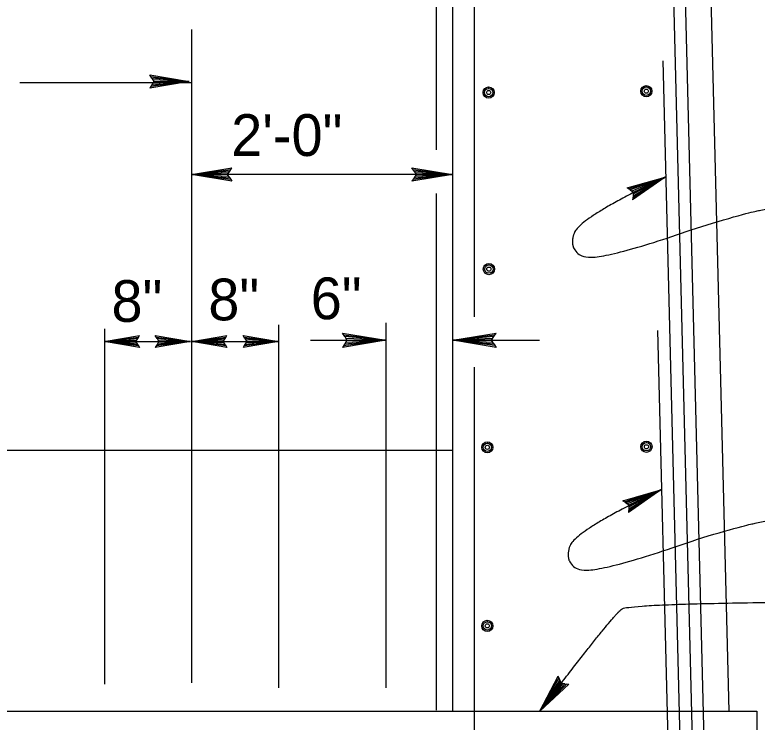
# Model space of a CAD drawing. Extents: x 0 to 2.83, y 0 to 1.83.
# Drawn here: x 2.3223 to 2.5297, y 0.5304 to 0.728 of the extents above; entities that cross this region are included whole.
import ezdxf

# ---------------------------------------------------------------- set-up
doc = ezdxf.new("R2010")
doc.units = 0
for name, color, linetype in [('212 Leaders and Dim Lines', 7, 'Continuous'), ('213 Rebar', 7, 'Continuous'), ('234 Existing Wood', 7, 'Continuous'), ('240 Concrete', 7, 'Continuous'), ('257 Ground Line', 7, 'Continuous')]:
    doc.layers.add(name, color=color, linetype=linetype)

msp = doc.modelspace()

# ---------------------------------------------------------------- linework, layer by layer
at = {"layer": '212 Leaders and Dim Lines'}
for p, q in [((2.3606059823060463, 0.710347430685895), (2.3600434823060463, 0.7112597570747838)), ((2.3600434823060463, 0.7112597570747838), (2.370980982332538, 0.7094342362414505)), ((2.370980982332538, 0.7094342362414505), (2.3600434823060463, 0.7076069792705143)), ((2.3603247323060463, 0.7108040279081173), (2.370980982332538, 0.7094342362414505)), ((2.370980982332538, 0.7094342362414505), (2.3603247323060463, 0.7080644445747839)), ((2.370980982332538, 0.7094342362414505), (2.3606059823060463, 0.710347430685895)), ((2.3606059823060463, 0.710347430685895), (2.3611684823060464, 0.7094342362414505)), ((2.3606059823060463, 0.7085201737414505), (2.370980982332538, 0.7094342362414505)), ((2.3611684823060464, 0.7094342362414505), (2.3606059823060463, 0.7085201737414505)), ((2.370980982332538, 0.7094342362414505), (2.3608872323060464, 0.7098908334636728)), ((2.3608872323060464, 0.7089776390192283), (2.370980982332538, 0.7094342362414505)), ((2.3611684823060464, 0.7094342362414505), (2.370980982332538, 0.7094342362414505)), ((2.3236624985588477, 0.7091764929909157), (2.37161161636199, 0.7091764929909157)), ((2.3606059823060463, 0.7085201737414505), (2.3600434823060463, 0.7076069792705143)), ((2.371612099704182, 0.6834663510650112), (2.382898558090499, 0.6853517677581696)), ((2.371612099704182, 0.6834663510650112), (2.382607759479388, 0.684880413591503)), ((2.3823178289238323, 0.6844099274803919), (2.371612099704182, 0.6834663510650112)), ((2.3817379678127213, 0.6834663510650112), (2.3823178289238323, 0.6844099274803919)), ((2.3823178289238323, 0.6844099274803919), (2.382898558090499, 0.6853517677581696)), ((2.4338230374690997, 0.6844081913692807), (2.4332423083024333, 0.6853500316470584)), ((2.4332423083024333, 0.6853500316470584), (2.444528766662258, 0.6834663510650112)), ((2.433533106913544, 0.6848786774803918), (2.444528766662258, 0.6834663510650112)), ((2.444528766662258, 0.6834663510650112), (2.4338230374690997, 0.6844081913692807)), ((2.4338230374690997, 0.6844081913692807), (2.4344028985802106, 0.6834663510650112)), ((2.3820278983682766, 0.6839377052581695), (2.371612099704182, 0.6834663510650112)), ((2.444528766662258, 0.6834663510650112), (2.371612099704182, 0.6834663510650112)), ((2.3817379678127213, 0.6834663510650112), (2.371612099704182, 0.6834663510650112)), ((2.382898558090499, 0.6815826705094556), (2.371612099704182, 0.6834663510650112)), ((2.371612099704182, 0.6834663510650112), (2.3823178289238323, 0.6825245107872334)), ((2.382607759479388, 0.6820540246761223), (2.371612099704182, 0.6834663510650112)), ((2.371612099704182, 0.6834663510650112), (2.3820278983682766, 0.6829958649539001)), ((2.3823178289238323, 0.6825245107872334), (2.3817379678127213, 0.6834663510650112)), ((2.3823178289238323, 0.6825245107872334), (2.382898558090499, 0.6815826705094556)), ((2.444528766662258, 0.6834663510650112), (2.4332423083024333, 0.6815809343983446)), ((2.4338230374690997, 0.6825227746761223), (2.4332423083024333, 0.6815809343983446)), ((2.444528766662258, 0.6834663510650112), (2.433533106913544, 0.6820522885650112)), ((2.4338230374690997, 0.6825227746761223), (2.444528766662258, 0.6834663510650112)), ((2.4344028985802106, 0.6834663510650112), (2.4338230374690997, 0.6825227746761223)), ((2.444528766662258, 0.6834663510650112), (2.4341129680246554, 0.683936837202614)), ((2.4341129680246554, 0.6829949968983445), (2.444528766662258, 0.6834663510650112)), ((2.4344028985802106, 0.6834663510650112), (2.444528766662258, 0.6834663510650112)), ((2.49333389930333, 0.6797033387090415), (2.5040052994120097, 0.6827170826615022)), ((2.4937830268289485, 0.6794103079020899), (2.5040052994120097, 0.6827170826615022)), ((2.5040052994120097, 0.6827170826615022), (2.4942317841321975, 0.6791180622314794)), ((2.5040052994120097, 0.6827170826615022), (2.4946809116313244, 0.6788250314245278)), ((2.5040052994120097, 0.6827170826615022), (2.494891827937915, 0.6763994555519103)), ((2.5040052994120097, 0.6827170826615022), (2.494951473318133, 0.6769323955408643)), ((2.4950111186718593, 0.6774653355033265), (2.5040052994120097, 0.6827170826615022)), ((2.4950703938032164, 0.6779990606286219), (2.5040052994120097, 0.6827170826615022)), ((2.4951300391569426, 0.6785320006175759), (2.5040052994120097, 0.6827170826615022)), ((2.4942317841321975, 0.6791180622314794), (2.49333389930333, 0.6797033387090415)), ((2.4942317841321975, 0.6791180622314794), (2.4951300391569426, 0.6785320006175759)), ((2.4951300391569426, 0.6785320006175759), (2.4950111186718593, 0.6774653355033265)), ((2.4950111186718593, 0.6774653355033265), (2.494891827937915, 0.6763994555519103)), ((2.39591852342126, 0.6414703327238108), (2.39591852342126, 0.5400729556095564)), ((2.425900541131321, 0.6419827591614871), (2.425900541131321, 0.5400729556095564)), ((2.3473056760400874, 0.6402815395814471), (2.3473056760400874, 0.5410443097762231)), ((2.414462173049274, 0.6381401122519523), (2.4138432494381625, 0.6391461886408413)), ((2.4138432494381625, 0.6391461886408413), (2.425900541131321, 0.637133167807508)), ((2.444687781766377, 0.637133167807508), (2.456745073486027, 0.6391470566963968)), ((2.456126149874916, 0.6381401122519523), (2.456745073486027, 0.6391470566963968)), ((2.347273897873835, 0.6367783130438228), (2.3571176478738347, 0.6384228442805769)), ((2.347273897873835, 0.6367783130438228), (2.356864522879133, 0.6380119068017704)), ((2.3566113978844316, 0.637600969296472), (2.347273897873835, 0.6367783130438228)), ((2.3563582728632375, 0.6371892505491212), (2.347273897873835, 0.6367783130438228)), ((2.347273897873835, 0.6367783130438228), (2.371359835479802, 0.6367783130438228)), ((2.356105147868536, 0.6367783130438228), (2.347273897873835, 0.6367783130438228)), ((2.3571176478738347, 0.6351353442911737), (2.347273897873835, 0.6367783130438228)), ((2.347273897873835, 0.6367783130438228), (2.3566113978844316, 0.6359564380332262)), ((2.356864522879133, 0.6355462817964721), (2.347273897873835, 0.6367783130438228)), ((2.347273897873835, 0.6367783130438228), (2.3563582728632375, 0.6363673755385245)), ((2.356105147868536, 0.6367783130438228), (2.3566113978844316, 0.637600969296472)), ((2.3566113978844316, 0.6359564380332262), (2.356105147868536, 0.6367783130438228)), ((2.3566113978844316, 0.637600969296472), (2.3571176478738347, 0.6384228442805769)), ((2.362022335469205, 0.6376001880544196), (2.361516085479802, 0.6384212817964721)), ((2.361516085479802, 0.6384212817964721), (2.371359835479802, 0.6367783130438228)), ((2.371359835479802, 0.6367783130438228), (2.361516085479802, 0.635133781780577)), ((2.3617692104745034, 0.6380103442911738), (2.371359835479802, 0.6367783130438228)), ((2.371359835479802, 0.6367783130438228), (2.3617692104745034, 0.6355447192858754)), ((2.371359835479802, 0.6367783130438228), (2.362022335469205, 0.6376001880544196)), ((2.362022335469205, 0.6376001880544196), (2.3625285854851, 0.6367783130438228)), ((2.362022335469205, 0.6359556567911737), (2.371359835479802, 0.6367783130438228)), ((2.3625285854851, 0.6367783130438228), (2.362022335469205, 0.6359556567911737)), ((2.371359835479802, 0.6367783130438228), (2.3622754604903986, 0.6371892505491212)), ((2.3622754604903986, 0.6363673755385245), (2.371359835479802, 0.6367783130438228)), ((2.3625285854851, 0.6367783130438228), (2.371359835479802, 0.6367783130438228)), ((2.371702012610926, 0.6368011109002366), (2.381545762610926, 0.6384456421369907)), ((2.371702012610926, 0.6368011109002366), (2.3812926376162245, 0.6380347046581842)), ((2.381039512621523, 0.6376237671528858), (2.371702012610926, 0.6368011109002366)), ((2.3807863876003297, 0.637212048405535), (2.371702012610926, 0.6368011109002366)), ((2.371702012610926, 0.6368011109002366), (2.39591852342126, 0.6368011109002366)), ((2.3805332626056277, 0.6368011109002366), (2.371702012610926, 0.6368011109002366)), ((2.381545762610926, 0.6351581421475875), (2.371702012610926, 0.6368011109002366)), ((2.371702012610926, 0.6368011109002366), (2.381039512621523, 0.63597923588964)), ((2.3812926376162245, 0.6355690796528859), (2.371702012610926, 0.6368011109002366)), ((2.371702012610926, 0.6368011109002366), (2.3807863876003297, 0.6363901733949383)), ((2.3805332626056277, 0.6368011109002366), (2.381039512621523, 0.6376237671528858)), ((2.381039512621523, 0.63597923588964), (2.3805332626056277, 0.6368011109002366)), ((2.381039512621523, 0.6376237671528858), (2.381545762610926, 0.6384456421369907)), ((2.3865810234106637, 0.6376229859108334), (2.38607477342126, 0.6384440796528859)), ((2.38607477342126, 0.6384440796528859), (2.39591852342126, 0.6368011109002366)), ((2.39591852342126, 0.6368011109002366), (2.38607477342126, 0.6351565796369908)), ((2.3863278984159617, 0.6380331421475876), (2.39591852342126, 0.6368011109002366)), ((2.39591852342126, 0.6368011109002366), (2.3863278984159617, 0.6355675171422892)), ((2.39591852342126, 0.6368011109002366), (2.3865810234106637, 0.6376229859108334)), ((2.3865810234106637, 0.6376229859108334), (2.387087273426559, 0.6368011109002366)), ((2.3865810234106637, 0.6359784546475875), (2.39591852342126, 0.6368011109002366)), ((2.387087273426559, 0.6368011109002366), (2.3865810234106637, 0.6359784546475875)), ((2.39591852342126, 0.6368011109002366), (2.386834148431857, 0.637212048405535)), ((2.386834148431857, 0.6363901733949383), (2.39591852342126, 0.6368011109002366)), ((2.387087273426559, 0.6368011109002366), (2.39591852342126, 0.6368011109002366)), ((2.404882159584041, 0.637133167807508), (2.425900541131321, 0.637133167807508)), ((2.425900541131321, 0.637133167807508), (2.4138432494381625, 0.6351192788921273)), ((2.4141522772159405, 0.638642716418619), (2.425900541131321, 0.637133167807508)), ((2.425900541131321, 0.637133167807508), (2.4141522772159405, 0.6356227511143495)), ((2.425900541131321, 0.637133167807508), (2.414462173049274, 0.6381401122519523)), ((2.414462173049274, 0.6381401122519523), (2.4150828327714957, 0.637133167807508)), ((2.414462173049274, 0.6361262233630635), (2.425900541131321, 0.637133167807508)), ((2.4150828327714957, 0.637133167807508), (2.414462173049274, 0.6361262233630635)), ((2.425900541131321, 0.637133167807508), (2.414772068882607, 0.6376366400297302)), ((2.414772068882607, 0.6366296955852857), (2.425900541131321, 0.637133167807508)), ((2.4150828327714957, 0.637133167807508), (2.425900541131321, 0.637133167807508)), ((2.444687781766377, 0.637133167807508), (2.4564360457082492, 0.6386435844741746)), ((2.456126149874916, 0.6381401122519523), (2.444687781766377, 0.637133167807508)), ((2.455816254041583, 0.6376366400297302), (2.444687781766377, 0.637133167807508)), ((2.444687781766377, 0.637133167807508), (2.4689152124278997, 0.637133167807508)), ((2.455505490152694, 0.637133167807508), (2.444687781766377, 0.637133167807508)), ((2.456745073486027, 0.6351210150032384), (2.444687781766377, 0.637133167807508)), ((2.444687781766377, 0.637133167807508), (2.456126149874916, 0.6361262233630635)), ((2.4564360457082492, 0.6356244872254606), (2.444687781766377, 0.637133167807508)), ((2.444687781766377, 0.637133167807508), (2.455816254041583, 0.6366296955852857)), ((2.455505490152694, 0.637133167807508), (2.456126149874916, 0.6381401122519523)), ((2.456126149874916, 0.6361262233630635), (2.455505490152694, 0.637133167807508)), ((2.3566113978844316, 0.6359564380332262), (2.3571176478738347, 0.6351353442911737)), ((2.362022335469205, 0.6359556567911737), (2.361516085479802, 0.635133781780577)), ((2.381039512621523, 0.63597923588964), (2.381545762610926, 0.6351581421475875)), ((2.3865810234106637, 0.6359784546475875), (2.38607477342126, 0.6351565796369908)), ((2.414462173049274, 0.6361262233630635), (2.4138432494381625, 0.6351192788921273)), ((2.456126149874916, 0.6361262233630635), (2.456745073486027, 0.6351210150032384)), ((2.492138485313391, 0.5922886897874047), (2.502809885395579, 0.595302433766357)), ((2.4925876128390096, 0.5919956589804528), (2.502809885395579, 0.595302433766357)), ((2.502809885395579, 0.595302433766357), (2.493036370115767, 0.5917034133098426)), ((2.502809885395579, 0.595302433766357), (2.493485497641385, 0.5914103825028908)), ((2.502809885395579, 0.595302433766357), (2.493696413947976, 0.5889848066567651)), ((2.502809885395579, 0.595302433766357), (2.4937560593017025, 0.5895177466192273)), ((2.4938157046819205, 0.5900506866081814), (2.502809885395579, 0.595302433766357)), ((2.493874979786786, 0.590584411706985), (2.502809885395579, 0.595302433766357)), ((2.493934625167004, 0.591117351695939), (2.502809885395579, 0.595302433766357)), ((2.493036370115767, 0.5917034133098426), (2.492138485313391, 0.5922886897874047)), ((2.493036370115767, 0.5917034133098426), (2.493934625167004, 0.591117351695939)), ((2.493934625167004, 0.591117351695939), (2.4938157046819205, 0.5900506866081814)), ((2.4938157046819205, 0.5900506866081814), (2.493696413947976, 0.5889848066567651)), ((2.4689648520286753, 0.5334814479517417), (2.474133563567936, 0.5432922682680831)), ((2.4689648520286753, 0.5334814479517417), (2.47432663372575, 0.5427919618643673)), ((2.4745197038835647, 0.5422916554606514), (2.4689648520286753, 0.5334814479517417)), ((2.4747134648670492, 0.5417908234338918), (2.4689648520286753, 0.5334814479517417)), ((2.4749065350248642, 0.5412905170036842), (2.4689648520286753, 0.5334814479517417)), ((2.4745197038835647, 0.5422916554606514), (2.474133563567936, 0.5432922682680831)), ((2.4749065350248642, 0.5412905170036842), (2.4745197038835647, 0.5422916554606514)), ((2.4759738873883954, 0.541185211482674), (2.4749065350248642, 0.5412905170036842)), ((2.4689648520286753, 0.5334814479517417), (2.4754402111933835, 0.5412378642564251)), ((2.4689648520286753, 0.5334814479517417), (2.4759738873883954, 0.541185211482674)), ((2.4765068727577373, 0.5411330843319668), (2.4689648520286753, 0.5334814479517417)), ((2.4770405489262566, 0.5410804315847075), (2.4689648520286753, 0.5334814479517417)), ((2.4759738873883954, 0.541185211482674), (2.4770405489262566, 0.5410804315847075))]:
    msp.add_line(p, q, dxfattribs=at)
for points in [[(2.5040052994120097, 0.6827170826615022), (2.4799420675770927, 0.6713701928843976), (2.4770075271307426, 0.662370935448478), (2.4848329683563324, 0.6588494868969627), (2.535307064367351, 0.6762610936371451), (2.5546750314404223, 0.6766523656984246)], [(2.502809885395579, 0.595302433766357), (2.478746653587154, 0.5839555439627606), (2.475812113114312, 0.574956286526841), (2.483637554366393, 0.5714348379753258), (2.534111650377412, 0.5888464447419999), (2.5534796174504835, 0.5892377168032794)], [(2.4689648520286753, 0.5334814479517417), (2.489506635285585, 0.5604792202330088), (2.4942019000474307, 0.5636093967232446), (2.5446759960319576, 0.5640006687845242)]]:
    msp.add_open_spline(points, degree=2, dxfattribs=at)
at = {"layer": '213 Rebar'}
for p, q in [((2.450606023633194, 1.1122488599270353), (2.450606023633194, 0.6437223514490358)), ((2.5162048448186773, 0.47205680927817795), (2.5056385502182072, 0.8929259194707667)), ((2.512881154830995, 0.47549685574578754), (2.5054872281627345, 0.7700064698445336)), ((2.5093580836855676, 0.47887745414382016), (2.5034241106132775, 0.7152352366710409)), ((2.454663762639749, 0.7079153033211344), (2.454663762639749, 0.7075142919345513)), ((2.4987144345714944, 0.708290959257154), (2.4987144345714944, 0.707889947870571)), ((2.4547251079963153, 0.658582696709808), (2.4547251079963153, 0.658181685323225)), ((2.50590231705955, 0.4822442452210981), (2.5019449980957718, 0.6398693523537824)), ((2.450606023633194, 0.629636557216483), (2.450606023633194, 0.45279533402720556)), ((2.454298587533443, 0.6087864322919315), (2.454298587533443, 0.6083854209053485)), ((2.498745107236532, 0.6089357795190283), (2.498745107236532, 0.6085347681324452)), ((2.4542881067037294, 0.558913206392229), (2.4542881067037294, 0.558512195005646))]:
    msp.add_line(p, q, dxfattribs=at)
for centre, radius in [((2.454663983994589, 0.7063484698599969), 0.00156699990234375), ((2.454663974606702, 0.7063484604291157), 0.001166128223511082), ((2.4987146559194713, 0.7067241257962311), 0.00156699990234375), ((2.4987146465315844, 0.7067241163653498), 0.001166128223511082), ((2.4987146465315844, 0.7067241163653498), 0.0005821312091767319), ((2.454663974606702, 0.7063484604291157), 0.0005821312091767319), ((2.4547253293411426, 0.6570158632570996), 0.00156699990234375), ((2.454725319953256, 0.6570158538262184), 0.001166128223511082), ((2.454725319953256, 0.6570158538262184), 0.0005821312091767319), ((2.4542988088929447, 0.6072195988325987), 0.00156699990234375), ((2.4542987995050582, 0.6072195894017175), 0.001166128223511082), ((2.4542987995050582, 0.6072195894017175), 0.0005821312091767319), ((2.498745328592748, 0.6073689460645219), 0.00156699990234375), ((2.4987453192048616, 0.6073689366336407), 0.001166128223511082), ((2.4987453192048616, 0.6073689366336407), 0.0005821312091767319), ((2.454288328058355, 0.5573463729357099), 0.00156699990234375), ((2.4542883186704683, 0.5573463635048287), 0.001166128223511082), ((2.4542883186704683, 0.5573463635048287), 0.0005821312091767319)]:
    msp.add_circle(centre, radius, dxfattribs=at)
at = {"layer": '234 Existing Wood'}
msp.add_line((2.37161161636199, 0.7239709882359623), (2.37161161636199, 0.5414486109627573), dxfattribs=at)
at = {"layer": '240 Concrete'}
for p, q in [((2.444528766662258, 1.1155450291335203), (2.444528766662258, 0.5335252125275091)), ((2.5218495060240143, 0.5335249509213622), (2.5091400113448317, 1.0397604766969986)), ((2.4399711061243017, 0.8850358573677192), (2.4399711061243017, 0.6902955744399429)), ((2.4399711061243017, 0.6781787721831416), (2.4399711061243017, 0.5338068980255796)), ((2.0617168158629697, 0.5335249509213622), (2.5296375888056835, 0.5335249509213622)), ((2.5296375888056835, 0.5335252125275091), (2.5296375888056835, 0.44409433989205777))]:
    msp.add_line(p, q, dxfattribs=at)
at = {"layer": '257 Ground Line'}
msp.add_line((1.9935014515366067, 0.6064418794590933), (2.444528766662258, 0.6064418794590933), dxfattribs=at)

# ---------------------------------------------------------------- texts
at = {"layer": '212 Leaders and Dim Lines'}
for s, height, p in [('2\'-0"', 0.011666812499999998, (2.3827483297739, 0.6886288601675805)), ('8"', 0.011661999999999999, (2.3492960728294556, 0.6422746935009138)), ('8"', 0.011661999999999999, (2.3763507603294554, 0.6426930962786916)), ('6"', 0.011666812499999998, (2.4049601353294556, 0.6430099365564694))]:
    msp.add_text(s, height=height, dxfattribs=at).set_placement(p)

doc.saveas('drawing.dxf')
